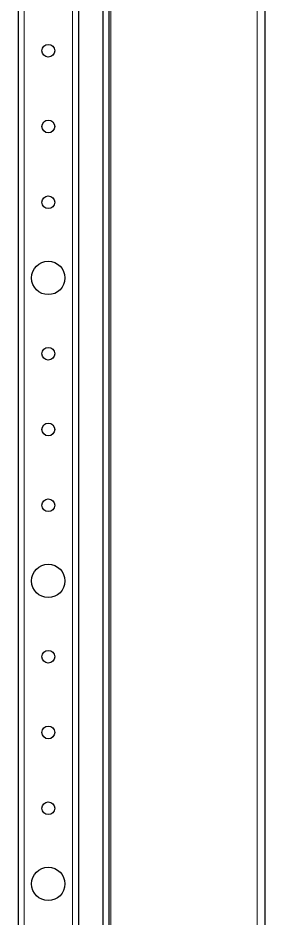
# Model space of a CAD drawing. Header units: millimetres. Extents: x -1412 to 3090, y -1547 to 1219.
# Drawn here: x -399.9 to -318.4, y -832.4 to -535.4 of the extents above; entities that cross this region are included whole.
import ezdxf

# ---------------------------------------------------------------- set-up
doc = ezdxf.new("R2010")
doc.units = ezdxf.units.MM

msp = doc.modelspace()

# ---------------------------------------------------------------- linework, layer by layer
at = {"color": 7, "linetype": 'Continuous', "lineweight": 25}
for p, q in [((-371.94, 620.28), (-371.94, -1062.72)), ((-369.94, 620.28), (-369.94, -1062.72)), ((-318.44, 610.57), (-318.44, -1053)), ((-399.94, 596.28), (-399.94, -1038.72)), ((-379.94, 596.28), (-379.94, -1038.72))]:
    msp.add_line(p, q, dxfattribs=at)
at = {"color": 8, "linetype": 'Continuous', "lineweight": 18}
for p, q in [((-369.34, -1062.72), (-369.34, 620.28)), ((-321.04, 606.07), (-321.04, -1048.5)), ((-397.94, 596.28), (-397.94, -1038.72)), ((-381.94, 596.28), (-381.94, -1038.72))]:
    msp.add_line(p, q, dxfattribs=at)
at = {"color": 7, "linetype": 'Continuous', "lineweight": 25}
for centre, radius in [((-389.94, -546.22), 2.1), ((-389.94, -571.22), 2.1), ((-389.94, -596.22), 2.1), ((-389.94, -621.22), 5.5), ((-389.94, -646.22), 2.1), ((-389.94, -671.22), 2.1), ((-389.94, -696.22), 2.1), ((-389.94, -721.22), 5.5), ((-389.94, -746.22), 2.1), ((-389.94, -771.22), 2.1), ((-389.94, -796.22), 2.1), ((-389.94, -821.22), 5.5)]:
    msp.add_circle(centre, radius, dxfattribs=at)

doc.saveas('drawing.dxf')
